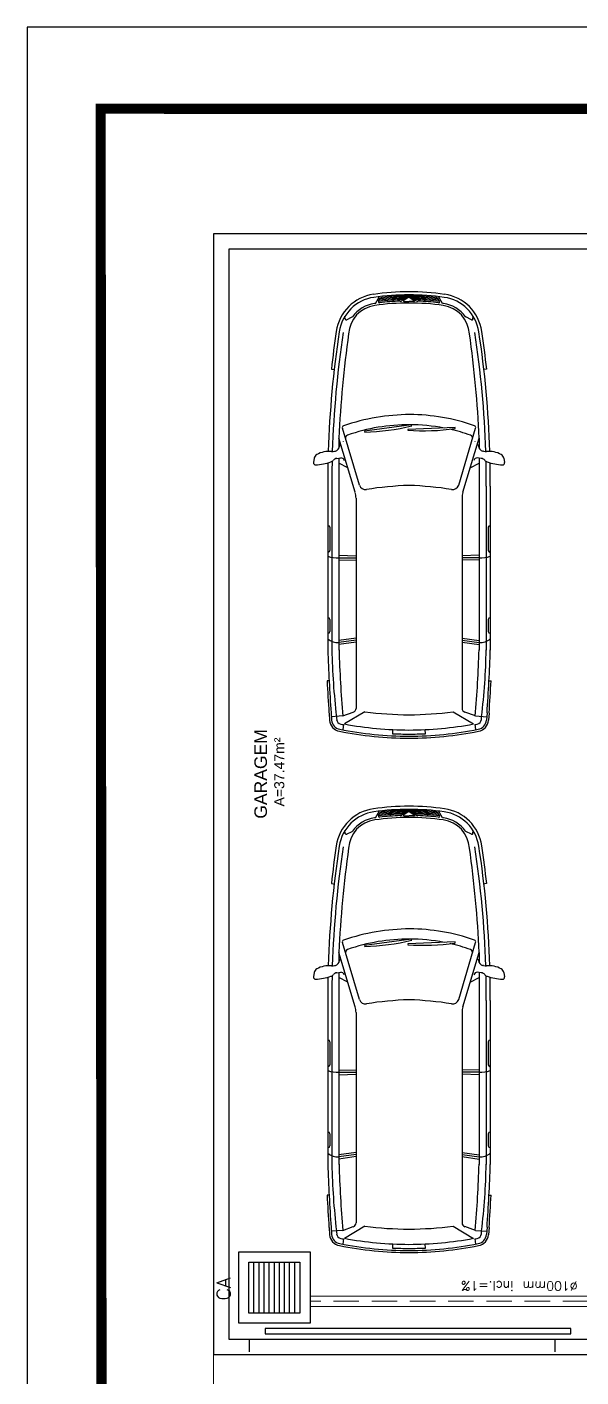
# Model space of a CAD drawing. Header units: millimetres. Extents: x 2426 to 2585, y 1215 to 1309.
# Drawn here: x 2504.05 to 2509.49, y 1247.08 to 1260.33 of the extents above; entities that cross this region are included whole.
import ezdxf
from ezdxf.enums import TextEntityAlignment as Align

# ---------------------------------------------------------------- set-up
doc = ezdxf.new("R2010")
doc.units = ezdxf.units.MM
doc.linetypes.add('HIDDEN', pattern=[0.375, 0.25, -0.125])
doc.linetypes.add('HIDDEN2', pattern=[0.1875, 0.125, -0.0625])
for name, color, linetype in [('02', 2, 'Continuous'), ('A-PEN-B', 5, 'Continuous'), ('A-PEN-M', 6, 'Continuous'), ('CONEXAO_ESGOTO', 7, 'Continuous'), ('DIVERSOS', 4, 'Continuous'), ('SIMBOLOS_SANITÁRIO', 4, 'Continuous'), ('TEXTO0', 7, 'Continuous'), ('TEXTO2', 3, 'Continuous'), ('TUBULAÇÃO_ESGOTO', 6, 'Continuous'), ('TXT_0', 7, 'Continuous')]:
    doc.layers.add(name, color=color, linetype=linetype)
doc.styles.add('ROMANS', font='romans', dxfattribs={"height": 0.1})
doc.styles.add('SANSSERIF', font='sas_____.pfb', dxfattribs={"height": 1})

# ---------------------------------------------------------------- blocks, each defined once
blk = doc.blocks.new('AA')
at = {"layer": 'SIMBOLOS_SANITÁRIO'}
for p, q in [((1657.006, 1303.836), (1657.506, 1303.836)), ((1657.006, 1303.786), (1657.506, 1303.786)), ((1657.006, 1303.736), (1657.506, 1303.736)), ((1657.006, 1303.686), (1657.506, 1303.686)), ((1657.006, 1303.636), (1657.506, 1303.636)), ((1657.006, 1303.586), (1657.506, 1303.586)), ((1657.006, 1303.536), (1657.506, 1303.536)), ((1657.006, 1303.486), (1657.506, 1303.486)), ((1657.006, 1303.436), (1657.506, 1303.436))]:
    blk.add_line(p, q, dxfattribs=at)
for points in [[(1656.906, 1303.986), (1657.606, 1303.986), (1657.606, 1303.286), (1656.906, 1303.286)], [(1657.006, 1303.886), (1657.506, 1303.886), (1657.506, 1303.386), (1657.006, 1303.386)]]:
    blk.add_lwpolyline(points, close=True, dxfattribs=at)

msp = doc.modelspace()

# ---------------------------------------------------------------- linework, layer by layer
at = {"color": 253}
for p, q in [((2507.475, 1257.621), (2507.513, 1257.687)), ((2507.504, 1257.642), (2507.521, 1257.67)), ((2507.803, 1257.694), (2507.733, 1257.647)), ((2507.803, 1257.682), (2507.752, 1257.648)), ((2507.755, 1257.639), (2507.803, 1257.639)), ((2507.804, 1257.694), (2507.874, 1257.647)), ((2507.804, 1257.682), (2507.855, 1257.648)), ((2507.852, 1257.639), (2507.804, 1257.639)), ((2508.103, 1257.642), (2508.086, 1257.67)), ((2508.132, 1257.621), (2508.093, 1257.687)), ((2507.177, 1257.468), (2507.174, 1257.494)), ((2507.191, 1257.46), (2507.246, 1257.487)), ((2508.416, 1257.46), (2508.361, 1257.487)), ((2508.43, 1257.468), (2508.433, 1257.494)), ((2507.041, 1256.974), (2507.075, 1256.97)), ((2508.565, 1256.974), (2508.532, 1256.97)), ((2507.828, 1256.427), (2507.367, 1256.366)), ((2507.829, 1256.418), (2507.828, 1256.427)), ((2507.116, 1256.298), (2507.116, 1256.199)), ((2507.275, 1255.766), (2507.116, 1256.298)), ((2507.316, 1255.836), (2507.149, 1256.395)), ((2507.367, 1256.366), (2507.368, 1256.357)), ((2508.255, 1256.401), (2507.79, 1256.384)), ((2507.79, 1256.384), (2507.791, 1256.375)), ((2508.255, 1256.391), (2508.255, 1256.401)), ((2508.291, 1255.836), (2508.457, 1256.395)), ((2508.332, 1255.766), (2508.491, 1256.298)), ((2508.491, 1256.298), (2508.491, 1256.199)), ((2507.073, 1256.17), (2507.081, 1256.171)), ((2508.534, 1256.17), (2508.526, 1256.171)), ((2506.873, 1256.101), (2506.866, 1256.058)), ((2507.094, 1256.099), (2507.134, 1256.103)), ((2507.116, 1256.101), (2507.116, 1254.217)), ((2507.202, 1256.007), (2507.116, 1256.051)), ((2508.404, 1256.007), (2508.491, 1256.051)), ((2508.513, 1256.099), (2508.473, 1256.103)), ((2508.491, 1256.101), (2508.491, 1254.217)), ((2508.734, 1256.101), (2508.741, 1256.058)), ((2507.006, 1255.825), (2507.006, 1254.217)), ((2507.046, 1255.825), (2507.046, 1254.217)), ((2508.561, 1255.825), (2508.561, 1254.217)), ((2508.601, 1255.825), (2508.601, 1254.217)), ((2507.283, 1255.708), (2507.283, 1253.644)), ((2508.324, 1255.708), (2508.324, 1253.644)), ((2507.011, 1255.438), (2507.006, 1255.438)), ((2507.026, 1255.423), (2507.026, 1255.194)), ((2508.581, 1255.423), (2508.581, 1255.194)), ((2508.596, 1255.438), (2508.601, 1255.438)), ((2507.011, 1255.179), (2507.006, 1255.179)), ((2507.116, 1255.147), (2507.283, 1255.142)), ((2507.116, 1255.123), (2507.283, 1255.123)), ((2507.116, 1255.098), (2507.283, 1255.103)), ((2508.491, 1255.147), (2508.324, 1255.142)), ((2508.491, 1255.123), (2508.324, 1255.123)), ((2508.491, 1255.098), (2508.324, 1255.103)), ((2508.596, 1255.179), (2508.601, 1255.179)), ((2507.011, 1254.533), (2507.006, 1254.533)), ((2507.026, 1254.518), (2507.026, 1254.398)), ((2508.581, 1254.518), (2508.581, 1254.398)), ((2508.596, 1254.533), (2508.601, 1254.533)), ((2507.011, 1254.383), (2507.006, 1254.383)), ((2507.283, 1254.335), (2507.116, 1254.311)), ((2507.283, 1254.315), (2507.116, 1254.29)), ((2507.283, 1254.295), (2507.116, 1254.27)), ((2508.324, 1254.335), (2508.491, 1254.311)), ((2508.324, 1254.315), (2508.491, 1254.29)), ((2508.324, 1254.295), (2508.491, 1254.27)), ((2508.596, 1254.383), (2508.601, 1254.383)), ((2507.019, 1253.916), (2506.999, 1253.915)), ((2508.588, 1253.916), (2508.608, 1253.915)), ((2507.018, 1253.598), (2507.024, 1253.527)), ((2507.038, 1253.6), (2507.044, 1253.529)), ((2507.153, 1253.57), (2507.041, 1253.56)), ((2507.153, 1253.57), (2507.256, 1253.606)), ((2507.371, 1253.611), (2507.17, 1253.491)), ((2508.235, 1253.611), (2508.437, 1253.491)), ((2508.454, 1253.57), (2508.351, 1253.606)), ((2508.454, 1253.57), (2508.566, 1253.56)), ((2508.569, 1253.6), (2508.563, 1253.529)), ((2508.589, 1253.598), (2508.583, 1253.527)), ((2507.159, 1253.485), (2507.153, 1253.436)), ((2507.643, 1253.396), (2507.645, 1253.436)), ((2507.964, 1253.396), (2507.962, 1253.436)), ((2508.448, 1253.485), (2508.454, 1253.436)), ((2507.475, 1252.571), (2507.513, 1252.637)), ((2507.504, 1252.591), (2507.521, 1252.619)), ((2507.803, 1252.644), (2507.733, 1252.597)), ((2507.803, 1252.632), (2507.752, 1252.598)), ((2507.755, 1252.589), (2507.803, 1252.589)), ((2507.804, 1252.644), (2507.874, 1252.597)), ((2507.804, 1252.632), (2507.855, 1252.598)), ((2507.852, 1252.589), (2507.804, 1252.589)), ((2508.103, 1252.591), (2508.086, 1252.619)), ((2508.132, 1252.571), (2508.093, 1252.637)), ((2507.177, 1252.417), (2507.174, 1252.444)), ((2507.191, 1252.409), (2507.246, 1252.437)), ((2508.416, 1252.409), (2508.361, 1252.437)), ((2508.43, 1252.417), (2508.433, 1252.444)), ((2507.041, 1251.924), (2507.075, 1251.92)), ((2508.565, 1251.924), (2508.532, 1251.92)), ((2507.828, 1251.377), (2507.367, 1251.316)), ((2507.829, 1251.367), (2507.828, 1251.377)), ((2507.116, 1251.248), (2507.116, 1251.148)), ((2507.275, 1250.715), (2507.116, 1251.248)), ((2507.316, 1250.786), (2507.149, 1251.345)), ((2507.367, 1251.316), (2507.368, 1251.307)), ((2508.255, 1251.351), (2507.79, 1251.334)), ((2507.79, 1251.334), (2507.791, 1251.325)), ((2508.255, 1251.341), (2508.255, 1251.351)), ((2508.291, 1250.786), (2508.457, 1251.345)), ((2508.332, 1250.715), (2508.491, 1251.248)), ((2508.491, 1251.248), (2508.491, 1251.148)), ((2507.073, 1251.119), (2507.081, 1251.121)), ((2508.534, 1251.119), (2508.526, 1251.121)), ((2506.873, 1251.051), (2506.866, 1251.008)), ((2507.094, 1251.048), (2507.134, 1251.053)), ((2507.116, 1251.051), (2507.116, 1249.167)), ((2507.202, 1250.957), (2507.116, 1251.001)), ((2508.404, 1250.957), (2508.491, 1251.001)), ((2508.513, 1251.048), (2508.473, 1251.053)), ((2508.491, 1251.051), (2508.491, 1249.167)), ((2508.734, 1251.051), (2508.741, 1251.008)), ((2507.006, 1250.775), (2507.006, 1249.167)), ((2507.046, 1250.775), (2507.046, 1249.167)), ((2508.561, 1250.775), (2508.561, 1249.167)), ((2508.601, 1250.775), (2508.601, 1249.167)), ((2507.283, 1250.658), (2507.283, 1248.593)), ((2508.324, 1250.658), (2508.324, 1248.593)), ((2507.011, 1250.387), (2507.006, 1250.387)), ((2507.026, 1250.372), (2507.026, 1250.144)), ((2508.581, 1250.372), (2508.581, 1250.144)), ((2508.596, 1250.387), (2508.601, 1250.387)), ((2507.011, 1250.129), (2507.006, 1250.129)), ((2507.116, 1250.096), (2507.283, 1250.092)), ((2507.116, 1250.072), (2507.283, 1250.072)), ((2507.116, 1250.048), (2507.283, 1250.053)), ((2508.491, 1250.096), (2508.324, 1250.092)), ((2508.491, 1250.072), (2508.324, 1250.072)), ((2508.491, 1250.048), (2508.324, 1250.053)), ((2508.596, 1250.129), (2508.601, 1250.129)), ((2507.011, 1249.483), (2507.006, 1249.483)), ((2507.026, 1249.468), (2507.026, 1249.348)), ((2508.581, 1249.468), (2508.581, 1249.348)), ((2508.596, 1249.483), (2508.601, 1249.483)), ((2507.011, 1249.333), (2507.006, 1249.333)), ((2507.283, 1249.285), (2507.116, 1249.26)), ((2507.283, 1249.265), (2507.116, 1249.24)), ((2508.324, 1249.285), (2508.491, 1249.26)), ((2508.324, 1249.265), (2508.491, 1249.24)), ((2508.596, 1249.333), (2508.601, 1249.333)), ((2507.283, 1249.245), (2507.116, 1249.22)), ((2508.324, 1249.245), (2508.491, 1249.22)), ((2507.019, 1248.866), (2506.999, 1248.865)), ((2508.588, 1248.866), (2508.608, 1248.865)), ((2507.018, 1248.548), (2507.024, 1248.477)), ((2507.038, 1248.55), (2507.044, 1248.478)), ((2507.153, 1248.519), (2507.041, 1248.51)), ((2507.153, 1248.519), (2507.256, 1248.556)), ((2507.371, 1248.56), (2507.17, 1248.441)), ((2508.235, 1248.56), (2508.437, 1248.441)), ((2508.454, 1248.519), (2508.351, 1248.556)), ((2508.454, 1248.519), (2508.566, 1248.51)), ((2508.569, 1248.55), (2508.563, 1248.478)), ((2508.589, 1248.548), (2508.583, 1248.477)), ((2507.159, 1248.435), (2507.153, 1248.385)), ((2507.643, 1248.345), (2507.645, 1248.385)), ((2507.964, 1248.345), (2507.962, 1248.385)), ((2508.448, 1248.435), (2508.454, 1248.385))]:
    msp.add_line(p, q, dxfattribs=at)
for centre, radius, start, end in [((2507.803, 1255.239), 2.495, 89.9922, 98.0306), ((2507.804, 1255.239), 2.495, 81.9694, 90.0078), ((2507.515, 1257.284), 0.43, 98.0306, 171.7041), ((2507.515, 1257.284), 0.4, 98.0306, 171.7041), ((2507.509, 1257.303), 0.32, 98.0937, 144.2893), ((2507.803, 1255.239), 2.465, 89.9922, 98.0306), ((2507.803, 1255.239), 2.405, 97.843, 98.0937), ((2507.803, 1255.239), 2.385, 89.9922, 98.0937), ((2507.803, 1255.239), 2.419, 91.3102, 97.1229), ((2507.513, 1257.636), 0.01, 149.5234, 276.9056), ((2507.803, 1255.239), 2.431, 90.8639, 96.9141), ((2507.803, 1255.239), 2.405, 92.0444, 96.9056), ((2507.803, 1255.239), 2.443, 90.4273, 96.6993), ((2507.538, 1257.659), 0.02, 96.2528, 149.5234), ((2507.803, 1255.239), 2.455, 90, 96.2528), ((2507.716, 1257.672), 0.03, 272.0444, 303.64), ((2507.755, 1257.644), 0.005, 123.5137, 270), ((2507.804, 1255.239), 2.465, 81.9694, 90.0078), ((2507.804, 1255.239), 2.385, 81.9063, 90.0078), ((2507.804, 1255.239), 2.455, 83.7472, 90), ((2507.804, 1255.239), 2.443, 83.3007, 89.5727), ((2507.804, 1255.239), 2.431, 83.0859, 89.1361), ((2507.852, 1257.644), 0.005, 270, 56.4863), ((2507.804, 1255.239), 2.419, 82.8771, 88.6898), ((2507.891, 1257.672), 0.03, 236.36, 267.9556), ((2507.804, 1255.239), 2.405, 83.0944, 87.9556), ((2508.069, 1257.659), 0.02, 30.4766, 83.7472), ((2508.094, 1257.636), 0.01, 263.0944, 30.4766), ((2507.804, 1255.239), 2.405, 81.9063, 82.157), ((2508.097, 1257.303), 0.32, 35.7107, 81.9063), ((2508.092, 1257.284), 0.4, 8.2959, 81.9694), ((2508.092, 1257.284), 0.43, 8.2959, 81.9694), ((2507.509, 1257.303), 0.3, 98.0937, 176.3106), ((2507.242, 1257.496), 0.01, 296.4749, 324.2893), ((2508.097, 1257.303), 0.3, 3.6894, 81.9063), ((2508.365, 1257.496), 0.01, 215.7107, 243.5251), ((2516.666, 1255.87), 9.66, 171.2385, 178.2293), ((2517.778, 1255.787), 10.802, 171.7041, 173.6926), ((2516.667, 1255.87), 9.621, 171.2344, 178.2284), ((2507.187, 1257.469), 0.01, 185.3423, 296.4749), ((2508.42, 1257.469), 0.01, 243.5251, 354.6577), ((2498.94, 1255.87), 9.621, 1.7716, 8.7656), ((2498.941, 1255.87), 9.66, 1.7707, 8.7615), ((2497.829, 1255.787), 10.802, 6.3074, 8.2959), ((2517.656, 1255.843), 10.55, 171.9398, 177.529), ((2497.951, 1255.843), 10.55, 2.471, 8.0602), ((2507.168, 1256.401), 0.02, 109.6099, 196.6119), ((2507.821, 1254.495), 2.034, 90.3247, 108.9193), ((2507.798, 1254.634), 1.795, 89.6316, 109.4683), ((2507.307, 1258.609), 2.253, 271.5598, 283.4099), ((2507.809, 1254.635), 1.894, 70.3901, 90.0138), ((2507.809, 1254.635), 1.794, 79.095, 90.0138), ((2508.438, 1256.401), 0.02, 343.3881, 70.3901), ((2507.209, 1256.299), 0.03, 109.4718, 196.6119), ((2507.943, 1258.623), 2.253, 266.1076, 277.9577), ((2507.809, 1254.635), 1.794, 70.5282, 77.22), ((2508.397, 1256.299), 0.03, 343.3881, 70.5282), ((2507.021, 1255.913), 0.255, 85.0058, 118.7734), ((2507.052, 1256.267), 0.1, 265.0058, 281.8917), ((2507.07, 1256.22), 0.05, 281.8917, 358.3273), ((2528.696, 1255.589), 21.585, 178.2873, 178.3273), ((2531.182, 1255.658), 24.034, 178.5497, 178.5532), ((2484.425, 1255.658), 24.034, 1.4468, 1.4503), ((2486.911, 1255.589), 21.585, 1.6727, 1.7127), ((2508.536, 1256.22), 0.05, 181.6727, 258.1083), ((2508.555, 1256.267), 0.1, 258.1083, 274.9942), ((2508.585, 1255.913), 0.255, 61.2266, 94.9942), ((2506.886, 1256.055), 0.02, 170.7899, 272.3087), ((2506.922, 1256.093), 0.05, 118.7734, 170.7899), ((2506.867, 1256.527), 0.492, 272.3087, 290.122), ((2519.807, 1255.825), 12.801, 178.9695, 180), ((2507.028, 1256.105), 0.0411, 281.2199, 321.8273), ((2519.807, 1255.825), 12.761, 178.904, 180), ((2507.1, 1256.049), 0.05, 96.4201, 141.8273), ((2507.137, 1256.073), 0.03, 11.9864, 96.4201), ((2508.47, 1256.073), 0.03, 83.5799, 168.0136), ((2508.507, 1256.049), 0.05, 38.1727, 83.5799), ((2508.579, 1256.105), 0.0411, 218.1727, 258.7801), ((2495.8, 1255.825), 12.761, 0, 1.096), ((2508.74, 1256.527), 0.492, 249.878, 267.6913), ((2495.8, 1255.825), 12.801, 0, 1.0305), ((2508.684, 1256.093), 0.05, 9.2101, 61.2266), ((2508.721, 1256.055), 0.02, 267.6913, 9.2101), ((2507.083, 1255.708), 0.2, 0, 16.6119), ((2507.374, 1255.853), 0.06, 196.6119, 281.0951), ((2507.938, 1252.191), 3.645, 92.1236, 98.7298), ((2507.668, 1252.191), 3.645, 81.2702, 87.8764), ((2508.233, 1255.853), 0.06, 258.9049, 343.3881), ((2508.524, 1255.708), 0.2, 163.3881, 180), ((2507.011, 1255.423), 0.015, 0, 90), ((2508.596, 1255.423), 0.015, 90, 180), ((2507.104, 1255.426), 0.304, 251.0892, 272.1187), ((2507.011, 1255.194), 0.015, 270, 0), ((2508.502, 1255.426), 0.304, 267.8813, 288.9108), ((2508.596, 1255.194), 0.015, 180, 270), ((2507.011, 1254.518), 0.015, 0, 90), ((2508.596, 1254.518), 0.015, 90, 180), ((2507.108, 1254.445), 0.155, 229.1448, 273.0127), ((2507.011, 1254.398), 0.015, 270, 0), ((2508.499, 1254.445), 0.155, 266.9873, 310.8552), ((2508.596, 1254.398), 0.015, 180, 270), ((2524.639, 1254.816), 17.643, 181.9438, 183.9507), ((2513.777, 1254.352), 6.732, 181.1365, 186.7175), ((2519.197, 1254.583), 12.086, 181.7201, 184.8106), ((2496.41, 1254.583), 12.086, 355.1894, 358.2799), ((2501.83, 1254.352), 6.732, 353.2825, 358.8635), ((2490.968, 1254.816), 17.643, 356.0493, 358.0562), ((2524.639, 1254.816), 17.663, 182.9218, 183.9507), ((2490.968, 1254.816), 17.663, 356.0493, 357.0782), ((2507.243, 1253.644), 0.04, 289.4009, 0), ((2508.364, 1253.644), 0.04, 180, 250.5991), ((2507.143, 1253.537), 0.12, 184.867, 258.7257), ((2507.143, 1253.537), 0.1, 184.867, 258.7257), ((2528.715, 1255.472), 21.708, 185.042, 185.1212), ((2507.143, 1253.539), 0.05, 184.867, 259.4617), ((2507.803, 1256.847), 3.265, 262.3957, 270), ((2507.803, 1256.847), 3.265, 270, 277.6043), ((2508.463, 1253.539), 0.05, 280.5383, 355.133), ((2508.463, 1253.537), 0.1, 281.2743, 355.133), ((2508.463, 1253.537), 0.12, 281.2743, 355.133), ((2486.892, 1255.472), 21.708, 354.8788, 354.958), ((2507.803, 1256.847), 3.495, 258.7257, 270), ((2507.803, 1256.847), 3.475, 258.7257, 270), ((2507.759, 1256.847), 3.415, 259.4617, 259.8848), ((2507.803, 1256.847), 3.415, 259.3133, 270), ((2507.803, 1256.847), 3.455, 267.3372, 270), ((2507.803, 1256.847), 3.415, 270, 280.6867), ((2507.803, 1256.847), 3.475, 270, 281.2743), ((2507.803, 1256.847), 3.495, 270, 281.2743), ((2507.803, 1256.847), 3.455, 270, 272.6628), ((2507.848, 1256.847), 3.415, 280.1152, 280.5383), ((2507.515, 1252.233), 0.43, 98.0306, 171.7041), ((2507.515, 1252.233), 0.4, 98.0306, 171.7041), ((2507.509, 1252.253), 0.32, 98.0937, 144.2893), ((2507.803, 1250.188), 2.495, 89.9922, 98.0306), ((2507.803, 1250.188), 2.465, 89.9922, 98.0306), ((2507.803, 1250.188), 2.405, 97.843, 98.0937), ((2507.803, 1250.188), 2.385, 89.9922, 98.0937), ((2507.803, 1250.188), 2.419, 91.3102, 97.1229), ((2507.513, 1252.586), 0.01, 149.5234, 276.9056), ((2507.803, 1250.188), 2.431, 90.8639, 96.9141), ((2507.803, 1250.188), 2.405, 92.0444, 96.9056), ((2507.803, 1250.188), 2.443, 90.4273, 96.6993), ((2507.538, 1252.609), 0.02, 96.2528, 149.5234), ((2507.803, 1250.188), 2.455, 90, 96.2528), ((2507.716, 1252.622), 0.03, 272.0444, 303.64), ((2507.755, 1252.594), 0.005, 123.5137, 270), ((2507.804, 1250.188), 2.495, 81.9694, 90.0078), ((2507.804, 1250.188), 2.465, 81.9694, 90.0078), ((2507.804, 1250.188), 2.385, 81.9063, 90.0078), ((2507.804, 1250.188), 2.455, 83.7472, 90), ((2507.804, 1250.188), 2.443, 83.3007, 89.5727), ((2507.804, 1250.188), 2.431, 83.0859, 89.1361), ((2507.852, 1252.594), 0.005, 270, 56.4863), ((2507.804, 1250.188), 2.419, 82.8771, 88.6898), ((2507.891, 1252.622), 0.03, 236.36, 267.9556), ((2507.804, 1250.188), 2.405, 83.0944, 87.9556), ((2508.069, 1252.609), 0.02, 30.4766, 83.7472), ((2508.094, 1252.586), 0.01, 263.0944, 30.4766), ((2507.804, 1250.188), 2.405, 81.9063, 82.157), ((2508.097, 1252.253), 0.32, 35.7107, 81.9063), ((2508.092, 1252.233), 0.4, 8.2959, 81.9694), ((2508.092, 1252.233), 0.43, 8.2959, 81.9694), ((2507.509, 1252.253), 0.3, 98.0937, 176.3106), ((2507.242, 1252.446), 0.01, 296.4749, 324.2893), ((2508.097, 1252.253), 0.3, 3.6894, 81.9063), ((2508.365, 1252.446), 0.01, 215.7107, 243.5251), ((2507.187, 1252.418), 0.01, 185.3423, 296.4749), ((2508.42, 1252.418), 0.01, 243.5251, 354.6577), ((2516.666, 1250.82), 9.66, 171.2385, 178.2293), ((2517.778, 1250.737), 10.802, 171.7041, 173.6926), ((2516.667, 1250.82), 9.621, 171.2344, 178.2284), ((2517.656, 1250.793), 10.55, 171.9398, 177.529), ((2497.951, 1250.793), 10.55, 2.471, 8.0602), ((2498.94, 1250.82), 9.621, 1.7716, 8.7656), ((2498.941, 1250.82), 9.66, 1.7707, 8.7615), ((2497.829, 1250.737), 10.802, 6.3074, 8.2959), ((2507.821, 1249.445), 2.034, 90.3247, 108.9193), ((2507.798, 1249.584), 1.795, 89.6316, 109.4683), ((2507.809, 1249.585), 1.894, 70.3901, 90.0138), ((2507.809, 1249.585), 1.794, 79.095, 90.0138), ((2507.168, 1251.351), 0.02, 109.6099, 196.6119), ((2507.209, 1251.248), 0.03, 109.4718, 196.6119), ((2507.307, 1253.559), 2.253, 271.5598, 283.4099), ((2507.943, 1253.572), 2.253, 266.1076, 277.9577), ((2507.809, 1249.585), 1.794, 70.5282, 77.22), ((2508.397, 1251.248), 0.03, 343.3881, 70.5282), ((2508.438, 1251.351), 0.02, 343.3881, 70.3901), ((2507.021, 1250.863), 0.255, 85.0058, 118.7734), ((2507.052, 1251.217), 0.1, 265.0058, 281.8917), ((2507.07, 1251.17), 0.05, 281.8917, 358.3273), ((2528.696, 1250.538), 21.585, 178.2873, 178.3273), ((2531.182, 1250.608), 24.034, 178.5497, 178.5532), ((2484.425, 1250.608), 24.034, 1.4468, 1.4503), ((2486.911, 1250.538), 21.585, 1.6727, 1.7127), ((2508.536, 1251.17), 0.05, 181.6727, 258.1083), ((2508.555, 1251.217), 0.1, 258.1083, 274.9942), ((2508.585, 1250.863), 0.255, 61.2266, 94.9942), ((2506.886, 1251.005), 0.02, 170.7899, 272.3087), ((2506.922, 1251.043), 0.05, 118.7734, 170.7899), ((2506.867, 1251.477), 0.492, 272.3087, 290.122), ((2519.807, 1250.775), 12.801, 178.9695, 180), ((2507.028, 1251.055), 0.0411, 281.2199, 321.8273), ((2519.807, 1250.775), 12.761, 178.904, 180), ((2507.1, 1250.999), 0.05, 96.4201, 141.8273), ((2507.137, 1251.023), 0.03, 11.9864, 96.4201), ((2508.47, 1251.023), 0.03, 83.5799, 168.0136), ((2508.507, 1250.999), 0.05, 38.1727, 83.5799), ((2508.579, 1251.055), 0.0411, 218.1727, 258.7801), ((2495.8, 1250.775), 12.761, 0, 1.096), ((2508.74, 1251.477), 0.492, 249.878, 267.6913), ((2495.8, 1250.775), 12.801, 0, 1.0305), ((2508.684, 1251.043), 0.05, 9.2101, 61.2266), ((2508.721, 1251.005), 0.02, 267.6913, 9.2101), ((2507.083, 1250.658), 0.2, 0, 16.6119), ((2507.374, 1250.803), 0.06, 196.6119, 281.0951), ((2507.938, 1247.141), 3.645, 92.1236, 98.7298), ((2507.668, 1247.141), 3.645, 81.2702, 87.8764), ((2508.233, 1250.803), 0.06, 258.9049, 343.3881), ((2508.524, 1250.658), 0.2, 163.3881, 180), ((2507.011, 1250.372), 0.015, 0, 90), ((2508.596, 1250.372), 0.015, 90, 180), ((2507.104, 1250.376), 0.304, 251.0892, 272.1187), ((2507.011, 1250.144), 0.015, 270, 0), ((2508.502, 1250.376), 0.304, 267.8813, 288.9108), ((2508.596, 1250.144), 0.015, 180, 270), ((2507.011, 1249.468), 0.015, 0, 90), ((2508.596, 1249.468), 0.015, 90, 180), ((2507.108, 1249.395), 0.155, 229.1448, 273.0127), ((2507.011, 1249.348), 0.015, 270, 0), ((2508.499, 1249.395), 0.155, 266.9873, 310.8552), ((2508.596, 1249.348), 0.015, 180, 270), ((2524.639, 1249.765), 17.643, 181.9438, 183.9507), ((2513.777, 1249.302), 6.732, 181.1365, 186.7175), ((2519.197, 1249.533), 12.086, 181.7201, 184.8106), ((2496.41, 1249.533), 12.086, 355.1894, 358.2799), ((2501.83, 1249.302), 6.732, 353.2825, 358.8635), ((2490.968, 1249.765), 17.643, 356.0493, 358.0562), ((2524.639, 1249.765), 17.663, 182.9218, 183.9507), ((2490.968, 1249.765), 17.663, 356.0493, 357.0782), ((2507.243, 1248.593), 0.04, 289.4009, 0), ((2508.364, 1248.593), 0.04, 180, 250.5991), ((2507.143, 1248.487), 0.12, 184.867, 258.7257), ((2507.143, 1248.487), 0.1, 184.867, 258.7257), ((2528.715, 1250.422), 21.708, 185.042, 185.1212), ((2507.143, 1248.488), 0.05, 184.867, 259.4617), ((2507.803, 1251.797), 3.265, 262.3957, 270), ((2507.803, 1251.797), 3.265, 270, 277.6043), ((2508.463, 1248.488), 0.05, 280.5383, 355.133), ((2508.463, 1248.487), 0.1, 281.2743, 355.133), ((2508.463, 1248.487), 0.12, 281.2743, 355.133), ((2486.892, 1250.422), 21.708, 354.8788, 354.958), ((2507.803, 1251.797), 3.495, 258.7257, 270), ((2507.803, 1251.797), 3.475, 258.7257, 270), ((2507.759, 1251.797), 3.415, 259.4617, 259.8848), ((2507.803, 1251.797), 3.415, 259.3133, 270), ((2507.803, 1251.797), 3.455, 267.3372, 270), ((2507.803, 1251.797), 3.415, 270, 280.6867), ((2507.803, 1251.797), 3.475, 270, 281.2743), ((2507.803, 1251.797), 3.495, 270, 281.2743), ((2507.803, 1251.797), 3.455, 270, 272.6628), ((2507.848, 1251.797), 3.415, 280.1152, 280.5383)]:
    msp.add_arc(centre, radius, start, end, dxfattribs=at)
at = {"layer": '02', "color": 253, "lineweight": 5}
msp.add_line((2505.885, 1239.802), (2505.885, 1247.302), dxfattribs=at)
at = {"layer": 'A-PEN-B', "color": 253}
for p, q in [((2535.885, 1258.302), (2505.885, 1258.302)), ((2505.885, 1258.302), (2505.885, 1247.302)), ((2535.735, 1258.152), (2506.035, 1258.152)), ((2506.035, 1258.152), (2506.035, 1247.452)), ((2506.035, 1247.452), (2535.735, 1247.452)), ((2505.885, 1247.302), (2535.885, 1247.302))]:
    msp.add_line(p, q, dxfattribs=at)
at = {"layer": 'A-PEN-M', "color": 253}
for p, q in [((2509.391, 1247.555), (2506.391, 1247.555)), ((2506.391, 1247.555), (2506.391, 1247.505)), ((2509.391, 1247.505), (2509.391, 1247.555)), ((2506.391, 1247.505), (2509.391, 1247.505))]:
    msp.add_line(p, q, dxfattribs=at)
at = {"layer": 'A-PEN-M', "color": 253, "linetype": 'HIDDEN2'}
for p, q in [((2506.235, 1247.452), (2506.235, 1247.302)), ((2509.235, 1247.452), (2509.235, 1247.302))]:
    msp.add_line(p, q, dxfattribs=at)
at = {"layer": 'TEXTO0', "linetype": 'ByBlock'}
msp.add_lwpolyline([(2504.055, 1215.784), (2584.835, 1215.784), (2584.835, 1260.334), (2504.055, 1260.334)], close=True, dxfattribs=at)
at = {"layer": 'TEXTO0', "linetype": 'ByBlock', "const_width": 0.1}
msp.add_lwpolyline([(2504.805, 1216.534), (2584.115, 1216.448), (2584.115, 1259.498), (2504.777, 1259.532)], close=True, dxfattribs=at)
at = {"layer": 'TUBULAÇÃO_ESGOTO', "lineweight": 15}
for p, q in [((2506.832, 1247.873), (2519.312, 1247.873)), ((2506.832, 1247.773), (2519.312, 1247.773))]:
    msp.add_line(p, q, dxfattribs=at)
at = {"layer": 'TUBULAÇÃO_ESGOTO', "linetype": 'HIDDEN', "lineweight": 15}
msp.add_line((2519.312, 1247.823), (2506.832, 1247.823), dxfattribs=at)

# ---------------------------------------------------------------- block references
at = {"layer": 'DIVERSOS', "lineweight": 15, "rotation": 90}
msp.add_blockref('AA', (3810.118, -409.299), dxfattribs=at)

# ---------------------------------------------------------------- texts
at = {"layer": 'CONEXAO_ESGOTO', "lineweight": 15, "style": 'ROMANS'}
msp.add_text('incl.=1%', height=0.09, rotation=179.9495, dxfattribs=at).set_placement((2508.827, 1248.019))
msp.add_text(' %%C100mm', height=0.09, rotation=179.9495, dxfattribs=at).set_placement((2509.219, 1248.018), align=Align.CENTER)
at = {"layer": 'SIMBOLOS_SANITÁRIO', "lineweight": 15, "style": 'ROMANS'}
msp.add_text('CA', height=0.135, rotation=90, dxfattribs=at).set_placement((2506.051, 1247.832))
at = {"layer": 'TEXTO2', "color": 253, "style": 'SANSSERIF'}
msp.add_text('GARAGEM', height=0.1231, rotation=90, dxfattribs=at).set_placement((2506.409, 1252.561))
at = {"layer": 'TXT_0', "color": 253, "style": 'SANSSERIF'}
msp.add_text('A=37.47m²', height=0.0985, rotation=90, dxfattribs=at).set_placement((2506.579, 1252.681))

doc.saveas('drawing.dxf')
